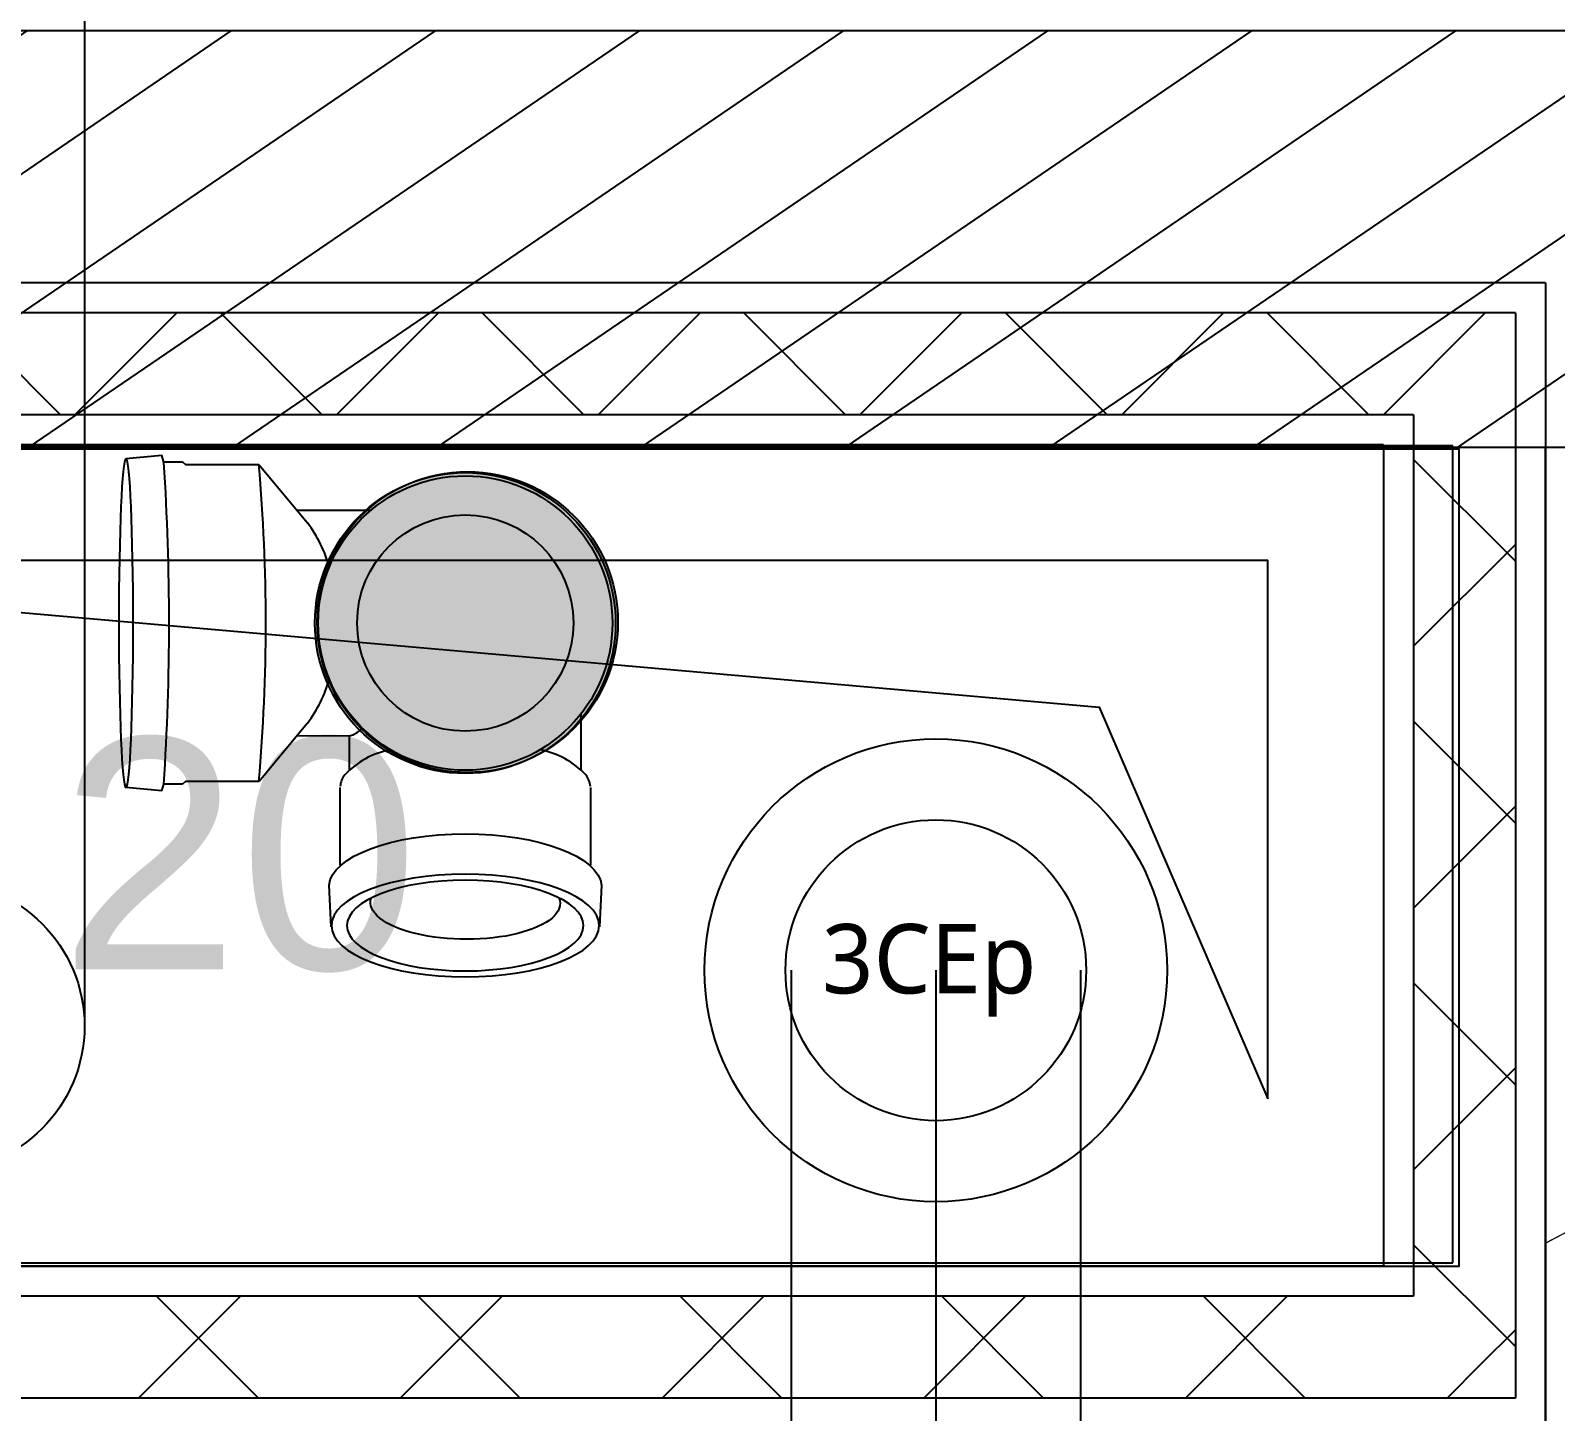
# Model space of a CAD drawing. Header units: millimetres. Extents: x 522027 to 600964, y -380282 to -298602.
# Drawn here: x 567625 to 568284, y -344646 to -344050 of the extents above; entities that cross this region are included whole.
import ezdxf

# ---------------------------------------------------------------- set-up
doc = ezdxf.new("R2010")
doc.units = ezdxf.units.MM
for name, color, linetype in [('3-BAT C-Niveau -2', 7, 'Continuous'), ('prlm-CHAUFF', 4, 'Continuous'), ('prlm-EAU-CHU', 42, 'Continuous'), ('prlm-EAU-EUEV', 25, 'Continuous'), ('prlm-GT', 242, 'Continuous')]:
    doc.layers.add(name, color=color, linetype=linetype)
for name, color, linetype, lineweight in [('faux plafond', 9, 'Continuous', 15), ('prlm-VMC', 82, 'Continuous', 25), ('RESERAVTION', 5, 'Continuous', 30)]:
    doc.layers.add(name, color=color, linetype=linetype, lineweight=lineweight)
doc.styles.add('Arial', font='arial.ttf')
doc.styles.add('prlm-chauff', font='trebucbi.ttf', dxfattribs={"height": 18})

msp = doc.modelspace()

# ---------------------------------------------------------------- hatches: boundary and pattern name
h = msp.add_hatch()
h.set_pattern_fill('02_ISOLANT', color=256, scale=10, angle=-180.00001, style=0, pattern_type=2)
h.set_pattern_definition([(224.999993, (505019.33, 142779.7), (56.568536, -56.568549), []), (314.999993, (505019.33, 142779.7), (-56.568549, -56.568536), [])])
h.paths.add_polyline_path([(568222.59, -344215.71), (568266.59, -344171.71), (567292.59, -344171.71), (567336.59, -344215.71)])
h = msp.add_hatch()
h.set_pattern_fill('02_ISOLANT', color=256, scale=10, angle=-90.00001, style=0, pattern_type=2)
h.set_pattern_definition([(314.999993, (505019.33, 142779.7), (56.568549, 56.568536), []), (44.999993, (505019.33, 142779.7), (56.568536, -56.568549), [])])
h.paths.add_polyline_path([(568266.59, -344171.71), (568222.59, -344215.71), (568222.59, -344596.71), (568266.59, -344640.71)])
h = msp.add_hatch()
h.set_pattern_fill('02_ISOLANT', color=256, scale=10, angle=-180.00001, style=0, pattern_type=2)
h.set_pattern_definition([(224.999993, (505019.33, 142779.7), (56.568536, -56.568549), []), (314.999993, (505019.33, 142779.7), (-56.568549, -56.568536), [])])
h.paths.add_polyline_path([(568266.59, -344640.71), (568222.59, -344596.71), (567336.59, -344596.71), (567292.59, -344640.71)])
at = {"layer": '3-BAT C-Niveau -2'}
h = msp.add_hatch(dxfattribs=at)
h.set_pattern_fill('MURS MACONNERIE-2', color=256, scale=10, angle=-10.7236, style=0, pattern_type=2)
h.set_pattern_definition([(34.276399, (505201.977, 142745.115), (-23.42441, 44.173488), [])])
h.paths.add_polyline_path([(568505.95, -344229.85), (568505.94, -344049.85), (565409.14, -344049.97), (565589.12, -344229.96)])
at = {"layer": 'faux plafond'}
h = msp.add_hatch(dxfattribs=at)
h.set_pattern_fill('BA 13', color=256, scale=10, angle=-10.7236, style=0, pattern_type=2)
h.set_pattern_definition([(207.93621, (505019.33, 142779.7), (-142.2261, 319.79952), [])])
h.paths.add_polyline_path([(568279.59, -345043.61), (568279.59, -344229.81), (569629.26, -344229.81), (569629.29, -344877.7), (570299.64, -344877.69), (570299.67, -346529.71), (567330.92, -346531.34), (567330.89, -345045.24)])
at = {"layer": 'prlm-EAU-EUEV'}
for points in [[(567877.59, -344305.76, 1), (567747.59, -344305.76, 1)], [(567878.57, -344305.34, 1), (567748.57, -344305.34, 1)]]:
    msp.add_hatch(color=256, dxfattribs=at).paths.add_polyline_path(points)
at = {"layer": 'RESERAVTION'}
h = msp.add_hatch(dxfattribs=at)
h.set_pattern_fill('JIS_RC_18', color=256, scale=200, angle=-10.7236)
h.set_pattern_definition([(45, (-1038857.4, 3522301.7), (-2545.5844, 2545.5844), []), (45, (-1038657.4, 3522301.7), (-2545.5844, 2545.5844), []), (45, (-1038457.4, 3522301.7), (-2545.5844, 2545.5844), [])])
h.paths.add_polyline_path([(571189.3, -344277.35), (571189.9, -344278.53), (571188.54, -344277.83, 0.254585), (571159.24, -344331.64, 1), (571287.36, -344331.64, 0.589424)])
h.paths.add_polyline_path([(571415.81, -344331.48, 1), (571543.93, -344331.48, 1)])
h.paths.add_polyline_path([(571996.08, -344298.1), (571674.53, -344298.1), (571608.63, -344359.06), (571608.63, -344395.44), (571996.08, -344395.44)])
h.paths.add_polyline_path([(565211.48, -343876.82), (565389.25, -343876.82), (565389.25, -343755.48), (565211.48, -343755.48), (565211.48, -343821.64), (565224.91, -343822.91), (565211.48, -343823.82)])
h.paths.add_polyline_path([(565389.25, -343632.44), (565211.48, -343632.44), (565211.48, -343753.79), (565389.25, -343753.79)], flags=17)
h.paths.add_polyline_path([(565389.24, -343516.42), (565211.48, -343516.42), (565211.48, -343579.19), (565389.24, -343579.19)], flags=17)
h.paths.add_polyline_path([(565391.48, -343167.58), (565217.27, -343167.58), (565217.27, -343227.17), (565391.48, -343227.17)])
h.paths.add_polyline_path([(565391.48, -343105.83), (565217.27, -343105.83), (565217.27, -343167.58), (565391.48, -343167.58)])
h.paths.add_polyline_path([(565389.24, -343457.84), (565211.48, -343457.84), (565211.48, -343479.63), (565226.82, -343491.02), (565211.48, -343485.63), (565211.48, -343516.42), (565389.24, -343516.42)], flags=17)
h.paths.add_polyline_path([(565476.73, -343759.29), (564852.41, -343135.1), (564740.07, -343247.46), (565364.38, -343871.65)], flags=9)

# ---------------------------------------------------------------- linework, layer by layer
for p, q in [((568279.59, -344158.71), (567279.6, -344158.71)), ((568279.59, -344158.71), (568279.59, -344653.71)), ((568279.59, -344158.71), (568279.59, -344653.71)), ((568266.59, -344171.71), (567292.59, -344171.71)), ((568266.59, -344171.71), (567292.59, -344171.71)), ((568266.59, -344171.71), (568266.59, -344640.71)), ((568266.59, -344171.71), (568266.59, -344640.71)), ((568222.59, -344215.71), (567336.59, -344215.71)), ((568222.59, -344215.71), (567336.59, -344215.71)), ((568222.59, -344215.71), (568222.59, -344596.71)), ((568222.59, -344215.71), (568222.59, -344596.71)), ((568209.59, -344228.71), (567349.59, -344228.71)), ((568209.59, -344228.71), (567349.59, -344228.71)), ((568209.59, -344228.71), (568209.59, -344583.71)), ((568209.59, -344583.71), (567349.59, -344583.71)), ((568222.59, -344596.71), (567336.59, -344596.71)), ((568222.59, -344596.71), (567336.59, -344596.71)), ((568266.59, -344640.71), (567292.59, -344640.71)), ((568266.59, -344640.71), (567292.59, -344640.71))]:
    msp.add_line(p, q)
at = {"ltscale": 50.8, "flags": 128}
msp.add_lwpolyline([(568279.59, -345043.61), (568279.59, -344229.81), (569629.26, -344229.81), (569629.29, -344877.7), (570299.64, -344877.69), (570299.67, -346529.71), (567330.92, -346531.34), (567330.89, -345045.24)], close=True, dxfattribs=at)
at = {"flags": 128}
msp.add_lwpolyline([(568159.59, -344511.44), (568159.59, -344278.71), (567364.63, -344278.71), (568086.6, -344342.18)], close=True, dxfattribs=at)
at = {"layer": '3-BAT C-Niveau -2'}
for p, q in [((568505.94, -344049.85), (565409.14, -344049.97)), ((568505.94, -344049.85), (565409.14, -344049.97)), ((568505.95, -344229.85), (565589.12, -344229.96)), ((568505.95, -344229.85), (565589.12, -344229.96))]:
    msp.add_line(p, q, dxfattribs=at)
at = {"layer": '3-BAT C-Niveau -2', "ltscale": 50.8, "flags": 128}
msp.add_lwpolyline([(568279.59, -345043.61), (568279.59, -344229.81), (569629.26, -344229.81), (569629.29, -344877.7), (570299.64, -344877.69), (570299.67, -346529.71), (567330.92, -346531.34), (567330.89, -345045.24)], close=True, dxfattribs=at)
at = {"layer": 'faux plafond'}
msp.add_line((568928.27, -344229.81), (568279.59, -344573.79), dxfattribs=at)
at = {"layer": 'prlm-CHAUFF'}
for p, q in [((567953.53, -344455.82), (567953.53, -344782.28)), ((568016.03, -344455.82), (568016.03, -344782.28)), ((568078.53, -344455.82), (568078.53, -344782.28))]:
    msp.add_line(p, q, dxfattribs=at)
for radius in [100, 65]:
    msp.add_circle((568016.03, -344455.82), radius, dxfattribs=at)
at = {"layer": 'prlm-EAU-CHU'}
for p, q in [((567665.91, -344234.7), (567681.4, -344233.26)), ((567682.31, -344236.32), (567681.4, -344233.26)), ((567682.28, -344236.06), (567690.4, -344236.06)), ((567690.4, -344236.06), (567691.66, -344237.26)), ((567691.66, -344237.26), (567723.37, -344237.26)), ((567723.52, -344237.35), (567744.31, -344262.36)), ((567771.69, -344257.06), (567739.91, -344257.06)), ((567862.59, -344345.07), (567862.59, -344368.99)), ((567744.31, -344349.16), (567723.52, -344374.17)), ((567765.79, -344353.05), (567768.29, -344351.4)), ((567739.91, -344354.46), (567763.02, -344354.43)), ((567762.59, -344368.99), (567762.59, -344354.46)), ((567763.02, -344354.43), (567763.99, -344354.12)), ((567763.99, -344354.12), (567765.79, -344353.05)), ((567681.4, -344378.26), (567665.91, -344376.82)), ((567681.4, -344378.26), (567682.28, -344375.46)), ((567690.4, -344375.46), (567682.28, -344375.46)), ((567691.66, -344374.26), (567690.4, -344375.46)), ((567723.37, -344374.26), (567691.66, -344374.26)), ((567758.49, -344410.39), (567758.49, -344376.9)), ((567866.69, -344376.9), (567866.69, -344410.39)), ((567754.61, -344436.99), (567753.69, -344419.06)), ((567871.49, -344419.06), (567870.58, -344436.99))]:
    msp.add_line(p, q, dxfattribs=at)
for radius in [63.6, 46.75]:
    msp.add_circle((567812.59, -344305.76), radius, dxfattribs=at)
for centre, radius, start, end in [((566616.12, -344305.62), 1068.44, 356.25229, 3.71905), ((566940.81, -344305.76), 785.55, 354.99746, 5.00255), ((567695.76, -344298.48), 60.52, 16.13317, 36.55417), ((567695.76, -344313.04), 60.52, 323.44584, 343.86684), ((567787.19, -344396.7), 36.83, 101.22402, 136.49299), ((567837.99, -344396.7), 36.83, 43.50703, 78.77599), ((567767.84, -344377.12), 9.36, 141.87412, 175.33952), ((567857.35, -344377.12), 9.36, 4.66049, 38.1259)]:
    msp.add_arc(centre, radius, start, end, dxfattribs=at)
at = {"layer": 'prlm-EAU-CHU', "extrusion": (0, 0, -1)}
for centre, major_axis, ratio in [((567665.92, -344305.76), (0, 71.01), 0.043635), ((567812.59, -344436.49), (57.89, 0), 0.383426), ((567812.59, -344436.49), (51.15, 0), 0.383329)]:
    msp.add_ellipse(centre, major_axis=major_axis, ratio=ratio, dxfattribs=at)
for centre, major_axis, ratio, start_param, end_param in [((567812.59, -344419.9), (58.94, 0), 0.391508, 3.177874, 6.246904), ((567812.6, -344426.68), (-40.98, 0.28), 0.383971, 2.986035, 6.398097)]:
    msp.add_ellipse(centre, major_axis=major_axis, ratio=ratio, start_param=start_param, end_param=end_param, dxfattribs=at)
at = {"layer": 'prlm-EAU-EUEV'}
for centre in [(567812.59, -344305.76), (567813.57, -344305.34)]:
    msp.add_circle(centre, 65, dxfattribs=at)
at = {"layer": 'prlm-GT'}
for p, q in [((568239.53, -344229.19), (567379.53, -344229.19)), ((568239.53, -344582.28), (568239.53, -344229.19)), ((567379.53, -344582.28), (568239.53, -344582.28))]:
    msp.add_line(p, q, dxfattribs=at)
msp.add_lwpolyline([(567382.3, -344583.71), (568242.3, -344583.71), (568242.3, -344230.62), (567382.3, -344230.62)], close=True, dxfattribs=at)
at = {"layer": 'prlm-VMC'}
msp.add_line((567647.99, -343924.45), (567647.99, -344479.98), dxfattribs=at)
msp.add_circle((567585.49, -344479.98), 62.5, dxfattribs=at)

# ---------------------------------------------------------------- texts
at = {"layer": '3-BAT C-Niveau -2', "insert": (567404.38, -344355.43), "char_height": 100, "attachment_point": 1, "rotation": 359.99999, "line_spacing_factor": 0.25, "style": 'Arial'}
msp.add_mtext('GT 20', dxfattribs=at)
at = {"layer": 'prlm-CHAUFF', "style": 'prlm-chauff'}
msp.add_text('3CEp', height=30, rotation=360, dxfattribs=at).set_placement((567966.75, -344465.82))

doc.saveas('drawing.dxf')
